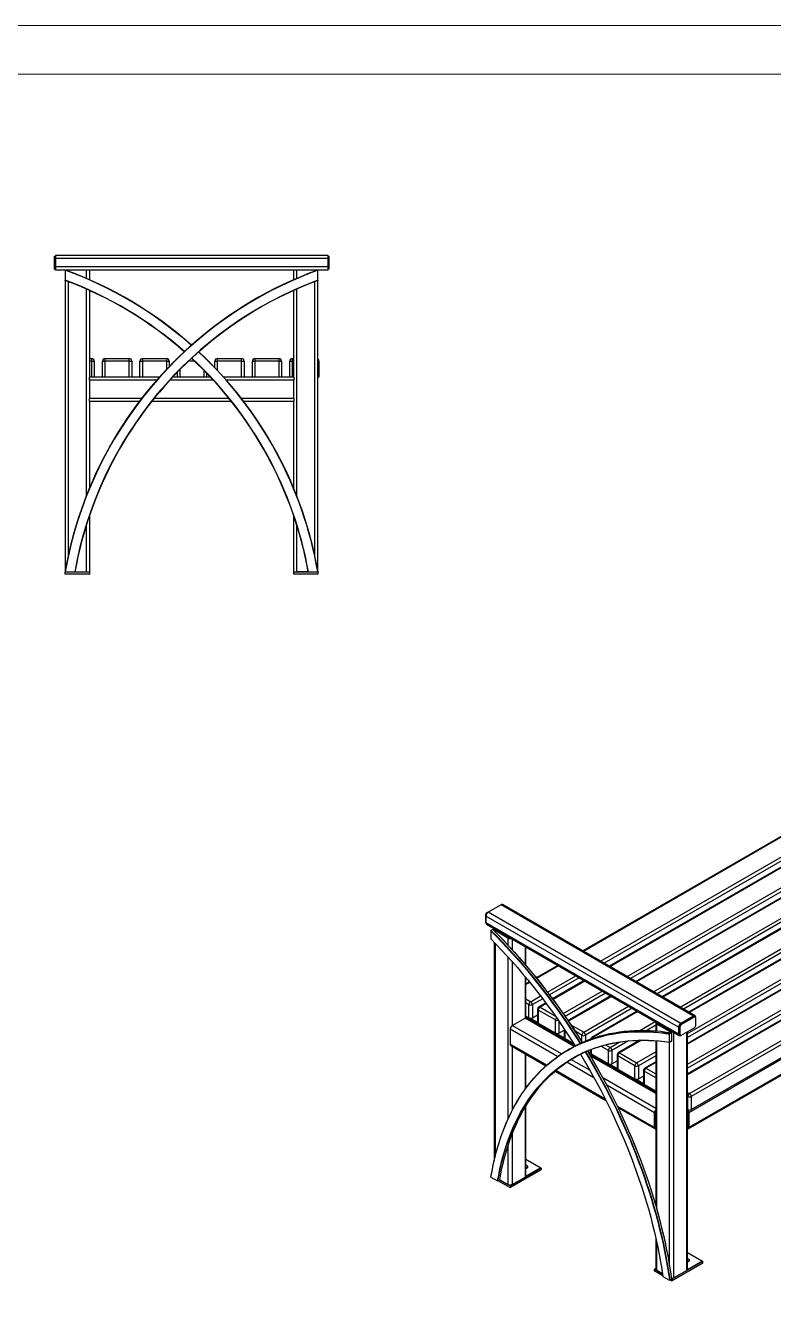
# Model space of a CAD drawing. Header units: millimetres. Extents: x 462 to 6402, y 441 to 4641.
# Drawn here: x 3326 to 4864, y 2020 to 4641 of the extents above; entities that cross this region are included whole.
import ezdxf

# ---------------------------------------------------------------- set-up
doc = ezdxf.new("R2010")
doc.units = ezdxf.units.MM
doc.layers.add('tabelka', color=155, linetype='Continuous')

# ---------------------------------------------------------------- blocks, each defined once
blk = doc.blocks.new('izometria')
for p, q in [((-692.5, 2476.6), (-1912.4, 1772.3)), ((-690, 2476.3), (-1910.9, 1771.5)), ((-1875.6, 1751.1), (-654.6, 2455.9)), ((-651.1, 2449.8), (-1868.5, 1747)), ((-638, 2445.1), (-1858, 1740.9)), ((-635.5, 2444.9), (-1856.5, 1740)), ((-1821.1, 1719.6), (-600.2, 2424.5)), ((-596.6, 2418.4), (-1814.1, 1715.5)), ((-583.6, 2413.7), (-1803.5, 1709.4)), ((-581.1, 2413.5), (-1802, 1708.6)), ((-1766.7, 1688.2), (-545.7, 2393)), ((-542.2, 2386.9), (-1759.6, 1684.1)), ((-529.1, 2382.3), (-1749.1, 1678)), ((-526.6, 2382), (-1747.6, 1677.2)), ((-1712.2, 1656.8), (-491.3, 2361.6)), ((-487.7, 2355.5), (-1705.2, 1652.7)), ((-474.7, 2350.8), (-1694.6, 1646.6)), ((-472.2, 2350.6), (-1693.2, 1645.7)), ((-1696.7, 1602.9), (-436.8, 2330.2)), ((-433.3, 2324.1), (-1696.7, 1594.7)), ((-420.2, 2319.4), (-1696.7, 1582.5)), ((-417.7, 2319.2), (-1696.7, 1580.8)), ((-1696.7, 1540), (-382.4, 2298.8)), ((-378.8, 2292.6), (-1696.7, 1531.8)), ((-365.8, 2288), (-1696.7, 1519.6)), ((-363.3, 2287.7), (-1696.7, 1518)), ((-1692.6, 1479.5), (-327.9, 2267.3)), ((-324.4, 2261.2), (-1689.1, 1473.4)), ((-322.3, 2231.9), (-1694.1, 1440)), ((-1689.1, 1446.4), (-324.4, 2234.2)), ((-1695.4, 1406.7), (-323.6, 2198.6)), ((-322.3, 2201.5), (-1694.1, 1409.6)), ((-2109.4, 1850.7), (-2080.6, 1867.4)), ((-2080.4, 1867.1), (-2106.7, 1852)), ((-2080.6, 1867.4), (-2080.3, 1867.2)), ((-1684.4, 1638.5), (-2080.4, 1867.1)), ((-1681.2, 1638.9), (-2077.2, 1867.5)), ((-2111.5, 1847.1), (-2109.4, 1850.7)), ((-2111.5, 1847.1), (-2110.8, 1846.6)), ((-2111.5, 1830.1), (-2111.5, 1847.1)), ((-1715.3, 1615.5), (-2111.3, 1844.1)), ((-2111.3, 1844.1), (-2111.3, 1830.1)), ((-2109.4, 1850.7), (-2108.7, 1850.3)), ((-1710.8, 1623.4), (-2106.7, 1852)), ((-2111.5, 1830.1), (-2111.3, 1829.9)), ((-2111.3, 1829.9), (-2111.5, 1830.1)), ((-1715.3, 1601.5), (-2111.3, 1830.1)), ((-2109.9, 1827.1), (-1714, 1598.6)), ((-2101.4, 1813.8), (-2101.4, 1797.3)), ((-2097.5, 1816.5), (-2101, 1814.4)), ((-2094.5, 1816.7), (-2094.5, 1813.6)), ((-2066.3, 1798.9), (-2092.6, 1814.1)), ((-2092.6, 1814.1), (-2092.6, 1811.7)), ((-2090.3, 1815.8), (-2090.3, 1815.4)), ((-2064, 1800.2), (-2090.3, 1815.4)), ((-2094.5, 1790.3), (-2094.5, 1341.5)), ((-2092.6, 1788.3), (-2092.6, 1349.4)), ((-2066.3, 1798.9), (-2066.3, 1784.4)), ((-2064, 1800.6), (-2064, 1800.2)), ((-2057.2, 1796.7), (-2057.2, 1774.5)), ((-2066.3, 1760.4), (-2066.3, 1426.5)), ((-2030.9, 1781.5), (-2030.9, 1744.7)), ((-2029.1, 1742.5), (-2029.1, 1780.5)), ((-2057.2, 1750.3), (-2057.2, 1619.2)), ((-1963.7, 1742.7), (-2008, 1717.1)), ((-1962.2, 1741.9), (-2007.1, 1716)), ((-2030.9, 1719.7), (-2030.9, 1634.4)), ((-2029.1, 1635), (-2029.1, 1717.5)), ((-2022.1, 1709), (-2029.1, 1705)), ((-2021.2, 1707.8), (-2029.1, 1703.3)), ((-1985, 1687.9), (-1926.9, 1721.5)), ((-1919.8, 1717.4), (-1980.7, 1682.2)), ((-1909.2, 1711.3), (-1974.4, 1673.7)), ((-1907.8, 1710.4), (-1973.5, 1672.5)), ((-2019.3, 1668.1), (-1999, 1679.8)), ((-1952.8, 1643.6), (-1872.4, 1690)), ((-1865.3, 1685.9), (-1948.7, 1637.8)), ((-1854.8, 1679.9), (-1942.7, 1629.1)), ((-1853.3, 1679), (-1941.9, 1627.9)), ((-2029.1, 1673.7), (-2019.3, 1668.1)), ((-2022.9, 1662), (-2029.1, 1665.5)), ((-2022.9, 1635), (-2022.9, 1662)), ((-1994.7, 1674.1), (-2015.8, 1662)), ((-2015.8, 1662), (-2015.8, 1635)), ((-2005.2, 1653), (-2005.2, 1626)), ((-1988.3, 1665.6), (-2002.7, 1657.3)), ((-1987.4, 1664.4), (-2000.2, 1657.1)), ((-2000.2, 1657.1), (-1969, 1639)), ((-1910.4, 1605.2), (-1818, 1658.6)), ((-1810.9, 1654.5), (-1906.9, 1599.1)), ((-2057.2, 1619.2), (-2030.9, 1634.4)), ((-1930.1, 1576.2), (-2030.9, 1634.4)), ((-2029.1, 1638.6), (-2022.9, 1635)), ((-1930.3, 1581.2), (-2029.1, 1638.2)), ((-1928.2, 1577.3), (-2027.7, 1634.8)), ((-2005, 1625.1), (-2021, 1634.3)), ((-2015.8, 1635), (-2005.2, 1641.1)), ((-1968.4, 1630.5), (-2003.8, 1650.9)), ((-2003.8, 1650.9), (-2003.8, 1624)), ((-1968.4, 1603.6), (-1968.4, 1630.5)), ((-1961.4, 1628.1), (-1961.4, 1603.6)), ((-1800.3, 1648.4), (-1893.8, 1594.4)), ((-1798.9, 1647.6), (-1891.3, 1594.2)), ((-1794.7, 1609.2), (-1763.5, 1627.2)), ((-1683.2, 1638), (-1712, 1621.3)), ((-1684.4, 1638.5), (-1710.8, 1623.4)), ((-1681.8, 1637.2), (-1710.6, 1620.5)), ((-1681.8, 1637.2), (-1683.2, 1638)), ((-1679.6, 1635.9), (-1681.8, 1637.2)), ((-1679.6, 1619), (-1679.6, 1635.9)), ((-2061.8, 1611.4), (-2061.8, 1581)), ((-1964.4, 1555.2), (-2061.8, 1611.4)), ((-1956.1, 1560.9), (-2057.2, 1619.2)), ((-2003.8, 1624), (-1968.4, 1603.6)), ((-1950.5, 1593.6), (-1966.5, 1602.9)), ((-1961.4, 1603.6), (-1950.8, 1609.7)), ((-1950.8, 1612.6), (-1950.8, 1594.6)), ((-1949.3, 1610.4), (-1949.3, 1592.6)), ((-1936.9, 1620.5), (-1910.4, 1605.2)), ((-1914, 1599.1), (-1928.2, 1607.3)), ((-1914, 1585), (-1914, 1599.1)), ((-1906.9, 1599.1), (-1906.9, 1587.1)), ((-1762.1, 1619.8), (-1780.8, 1609)), ((-1762.1, 1624.8), (-1762.1, 1608.1)), ((-1733.9, 1607), (-1760.2, 1622.2)), ((-1760.2, 1607.9), (-1760.2, 1622.2)), ((-1758, 1623.5), (-1758, 1624)), ((-1731.7, 1608.3), (-1758, 1623.5)), ((-1733.9, 1604.9), (-1733.9, 1607)), ((-1733.7, 1585), (-1733.7, 1601.5)), ((-1729.8, 1604.2), (-1733.3, 1602.2)), ((-1731.7, 1608.3), (-1731.7, 1608.8)), ((-1729.4, 1587.5), (-1729.4, 1604)), ((-1724.9, 1100.8), (-1724.9, 1604.9)), ((-1715.3, 1615.5), (-1715.3, 1601.5)), ((-1712, 1621.3), (-1714.1, 1617.6)), ((-1712.7, 1616.8), (-1714.1, 1617.6)), ((-1714.1, 1617.6), (-1714.1, 1600.7)), ((-1712.7, 1599.8), (-1714.1, 1600.7)), ((-1714.1, 1600.7), (-1712, 1599.4)), ((-1710.6, 1620.5), (-1712.7, 1616.8)), ((-1712.7, 1616.8), (-1712.7, 1599.8)), ((-1712.7, 1599.8), (-1710.6, 1598.6)), ((-1710.6, 1620.5), (-1712, 1621.3)), ((-1710.6, 1598.6), (-1712, 1599.4)), ((-1710.6, 1598.6), (-1681.8, 1615.3)), ((-1698.6, 1116), (-1698.6, 1605.6)), ((-1696.7, 1118.6), (-1696.7, 1606.6)), ((-1681.8, 1615.3), (-1679.6, 1619)), ((-1986.5, 1537.6), (-2061.8, 1581)), ((-2060.4, 1578.1), (-1988, 1536.3)), ((-2057.2, 1576.3), (-2057.2, 1445.3)), ((-1949.3, 1592.6), (-1930.7, 1581.8)), ((-1917.2, 1582.2), (-1913.6, 1584.3)), ((-1891.3, 1594.2), (-1890.1, 1593.5)), ((-1859.5, 1567.7), (-1875.1, 1576.6)), ((-1865.6, 1579.3), (-1856, 1573.8)), ((-1856, 1573.8), (-1836, 1585.3)), ((-1818, 1587.5), (-1852.5, 1567.7)), ((-1794.7, 1588.8), (-1839.4, 1563)), ((-1791.7, 1588.9), (-1836.9, 1562.8)), ((-1762.1, 1587.9), (-1762.1, 1248.6)), ((-1760.2, 1242.1), (-1760.2, 1587.8)), ((-1733.9, 1125.6), (-1733.9, 1584.9)), ((-1729.8, 1586.8), (-1733.3, 1584.8)), ((-2030.9, 1561.1), (-2030.9, 1488.3)), ((-2029.1, 1490.8), (-2029.1, 1560)), ((-1938.9, 1571.4), (-1942.4, 1569.4)), ((-1898, 1527.3), (-1936.5, 1549.5)), ((-1896.1, 1562.2), (-1902.1, 1565.7)), ((-1762.1, 1484.1), (-1901.3, 1564.4)), ((-1762.1, 1481.4), (-1898.9, 1560.4)), ((-1762.1, 1479.3), (-1896.9, 1557.1)), ((-1896.3, 1569.3), (-1896.3, 1563.2)), ((-1894.9, 1569.9), (-1894.9, 1561.1)), ((-1894.9, 1561.1), (-1859.5, 1540.7)), ((-1859.5, 1540.7), (-1859.5, 1567.7)), ((-1852.5, 1567.7), (-1852.5, 1540.7)), ((-1852.5, 1540.7), (-1841.9, 1546.8)), ((-1841.9, 1558.7), (-1841.9, 1531.7)), ((-1805.1, 1536.2), (-1840.4, 1556.6)), ((-1840.4, 1556.6), (-1840.4, 1529.7)), ((-1836.9, 1562.8), (-1801.5, 1542.3)), ((-1801.5, 1542.3), (-1762.1, 1565.1)), ((-1762.1, 1556.9), (-1798, 1536.2)), ((-1969.2, 1525.4), (-1864.6, 1465.1)), ((-1866.2, 1468.1), (-1967.7, 1526.7)), ((-1889.3, 1511.8), (-1945, 1544)), ((-1841.6, 1530.8), (-1857.6, 1540)), ((-1840.4, 1529.7), (-1805.1, 1509.3)), ((-1805.1, 1509.3), (-1805.1, 1536.2)), ((-1798, 1536.2), (-1798, 1509.3)), ((-1787.5, 1527.2), (-1787.5, 1500.3)), ((-1786, 1525.2), (-1786, 1498.3)), ((-1762.1, 1511.4), (-1786, 1525.2)), ((-1762.1, 1544.8), (-1785, 1531.6)), ((-1762.1, 1543.1), (-1782.5, 1531.3)), ((-1782.5, 1531.3), (-1762.1, 1519.6)), ((-1762.1, 1448.9), (-1871.2, 1511.8)), ((-1764.8, 1440), (-1863.1, 1496.7)), ((-1787.2, 1499.4), (-1803.2, 1508.6)), ((-1798, 1509.3), (-1787.5, 1515.4)), ((-1786, 1498.3), (-1762.1, 1484.5)), ((-1696.7, 1481.8), (-1692.6, 1479.5)), ((-1696.2, 1473.4), (-1696.7, 1473.7)), ((-1696.2, 1446.4), (-1696.2, 1473.4)), ((-1689.1, 1473.4), (-1689.1, 1446.4)), ((-2030.9, 1451), (-2030.9, 1307.8)), ((-2029.1, 1310.4), (-2029.1, 1454.1)), ((-1764.8, 1409.6), (-1841.3, 1453.8)), ((-1839.9, 1450.8), (-1763.4, 1406.7)), ((-1696.7, 1446.7), (-1696.2, 1446.4)), ((-1764.8, 1409.6), (-1764.8, 1440)), ((-1762.5, 1441.3), (-1762.5, 1410.9)), ((-1762.1, 1441), (-1762.5, 1441.3)), ((-1696.3, 1430.2), (-1696.7, 1429.9)), ((-1696.3, 1424.9), (-1696.7, 1424.7)), ((-1696.3, 1441.3), (-1696.3, 1410.9)), ((-1694.1, 1440), (-1694.1, 1409.6)), ((-2057.2, 1396.9), (-2057.2, 1292.6)), ((-1762.1, 1410.7), (-1762.5, 1410.9)), ((-1696.3, 1410.9), (-1696.7, 1410.7)), ((-2066.3, 1371.5), (-2066.3, 1292.6)), ((-2029.1, 1344.6), (-1998.5, 1327)), ((-2061.9, 1286.1), (-1998.2, 1322.9)), ((-1998.1, 1326.4), (-2061.8, 1289.6)), ((-1998.1, 1323.1), (-2061.8, 1286.3)), ((-1998.5, 1327), (-2029.5, 1309)), ((-1998.1, 1326.4), (-1998.1, 1323.1)), ((-2101, 1307.8), (-2087.4, 1299.9)), ((-2083.1, 1301.9), (-2086.6, 1299.9)), ((-2062.1, 1286.1), (-2086.3, 1300.1)), ((-2083, 1302.3), (-2066.3, 1292.6)), ((-2083, 1302.3), (-2062.1, 1290.2)), ((-2059.3, 1291.8), (-2062.1, 1290.2)), ((-2061.8, 1289.6), (-2061.8, 1286.3)), ((-2057.2, 1292.6), (-2030.9, 1307.8)), ((-1762.1, 1182.5), (-1762.1, 1118.6)), ((-1760.2, 1116), (-1760.2, 1174)), ((-1729.5, 1094.3), (-1665.9, 1131)), ((-1665.8, 1134.5), (-1729.4, 1097.8)), ((-1665.8, 1131.2), (-1729.4, 1094.5)), ((-1666.1, 1135.1), (-1697.2, 1117.2)), ((-1696.7, 1152.8), (-1666.1, 1135.1)), ((-1665.8, 1134.5), (-1665.8, 1131.2)), ((-1764.8, 1114.9), (-1764.8, 1118.2)), ((-1762.1, 1119.9), (-1764.7, 1118.4)), ((-1762.1, 1119.7), (-1764.4, 1118.4)), ((-1764.4, 1118.4), (-1748.4, 1109.1)), ((-1747.8, 1104.7), (-1764.4, 1114.3)), ((-1748.4, 1109.1), (-1760.2, 1116)), ((-1747.7, 1103.8), (-1734, 1095.9)), ((-1698.6, 1116), (-1724.9, 1100.8)), ((-1734.2, 1097.1), (-1734, 1095.9)), ((-1729.8, 1098), (-1733.3, 1095.9)), ((-1729.8, 1094.3), (-1733, 1096.1)), ((-1727, 1100), (-1729.8, 1098.4)), ((-1729.4, 1097.8), (-1729.4, 1094.5))]:
    blk.add_line(p, q)
at = {"flags": 128}
for points in [[(-2101.4, 1813.8), (-2090.2, 1802.5), (-2079.1, 1791), (-2068.1, 1779.3), (-2057.2, 1767.4), (-2046.4, 1755.3), (-2035.7, 1743), (-2025.2, 1730.5), (-2014.7, 1717.8), (-2004.4, 1704.9), (-1994.2, 1691.8), (-1984.2, 1678.6), (-1974.2, 1665.3), (-1964.4, 1651.7), (-1954.8, 1638), (-1945.3, 1624.2), (-1936, 1610.2), (-1926.8, 1596.1), (-1917.8, 1581.9)], [(-2101, 1814.4), (-2089.8, 1803.1), (-2078.7, 1791.6), (-2067.7, 1779.9), (-2056.8, 1768), (-2046, 1755.8), (-2035.3, 1743.5), (-2024.7, 1731), (-2014.3, 1718.3), (-2003.9, 1705.4), (-1993.7, 1692.3), (-1983.6, 1679.1), (-1973.7, 1665.7), (-1963.9, 1652.1), (-1954.2, 1638.4), (-1944.7, 1624.6), (-1935.4, 1610.6), (-1926.2, 1596.5), (-1917.2, 1582.2)], [(-2097.5, 1816.5), (-2086.3, 1805.2), (-2075.2, 1793.7), (-2064.2, 1782), (-2053.3, 1770), (-2042.5, 1757.9), (-2031.8, 1745.6), (-2021.2, 1733), (-2010.7, 1720.3), (-2000.4, 1707.4), (-1990.2, 1694.4), (-1980.1, 1681.1), (-1970.2, 1667.7), (-1960.4, 1654.2), (-1950.7, 1640.5), (-1941.2, 1626.6), (-1931.8, 1612.6), (-1922.7, 1598.5), (-1913.6, 1584.3)], [(-2097.1, 1816.3), (-2085.9, 1805), (-2074.9, 1793.5), (-2063.9, 1781.8), (-2053, 1769.8), (-2042.2, 1757.7), (-2031.5, 1745.4), (-2020.9, 1732.9), (-2010.5, 1720.2), (-2000.2, 1707.3), (-1990, 1694.3), (-1979.9, 1681.1), (-1970, 1667.7), (-1960.2, 1654.2), (-1950.6, 1640.5), (-1941.1, 1626.6), (-1931.7, 1612.7), (-1922.6, 1598.6), (-1913.5, 1584.3)], [(-2101.4, 1797.3), (-2090.2, 1785.9), (-2079.1, 1774.2), (-2068.1, 1762.4), (-2057.3, 1750.4), (-2046.5, 1738.1), (-2035.9, 1725.6), (-2025.4, 1713), (-2015, 1700.2), (-2004.7, 1687.1), (-1994.6, 1673.9), (-1984.6, 1660.6), (-1974.7, 1647), (-1965, 1633.4), (-1955.5, 1619.5), (-1946.1, 1605.5), (-1936.9, 1591.4), (-1927.8, 1577.2)], [(-2101, 1307.8), (-2098.8, 1320.1), (-2096.4, 1332.3), (-2093.7, 1344.2), (-2090.8, 1355.9), (-2087.6, 1367.4), (-2084.2, 1378.7), (-2080.6, 1389.8), (-2076.7, 1400.7), (-2072.6, 1411.3), (-2068.2, 1421.6), (-2063.7, 1431.8), (-2058.8, 1441.6), (-2053.8, 1451.3), (-2048.5, 1460.6), (-2043, 1469.7), (-2037.3, 1478.6), (-2031.3, 1487.2), (-2025.2, 1495.5), (-2018.8, 1503.5), (-2012.2, 1511.3), (-2005.4, 1518.7), (-1998.4, 1525.9), (-1991.2, 1532.8), (-1983.8, 1539.4), (-1976.2, 1545.7), (-1968.4, 1551.7), (-1960.5, 1557.4), (-1952.3, 1562.8), (-1943.9, 1567.9), (-1935.4, 1572.7), (-1926.7, 1577.2), (-1917.8, 1581.3), (-1908.8, 1585.2), (-1899.6, 1588.7), (-1890.2, 1591.9), (-1880.7, 1594.8), (-1871, 1597.4), (-1861.2, 1599.7), (-1851.3, 1601.6), (-1841.2, 1603.2), (-1830.9, 1604.5), (-1820.6, 1605.5), (-1810.1, 1606.1), (-1799.5, 1606.4), (-1788.8, 1606.4), (-1778, 1606.1), (-1767, 1605.5), (-1756, 1604.5), (-1744.9, 1603.2), (-1733.7, 1601.5)], [(-1917.2, 1582.2), (-1908.1, 1586), (-1898.9, 1589.6), (-1889.6, 1592.7), (-1880.1, 1595.6), (-1870.4, 1598.2), (-1860.6, 1600.4), (-1850.7, 1602.3), (-1840.6, 1603.9), (-1830.4, 1605.2), (-1820.1, 1606.2), (-1809.6, 1606.8), (-1799, 1607.1), (-1788.3, 1607.1), (-1777.5, 1606.8), (-1766.6, 1606.1), (-1755.6, 1605.1), (-1744.5, 1603.8), (-1733.3, 1602.2)], [(-1913.6, 1584.3), (-1904.6, 1588.1), (-1895.4, 1591.6), (-1886, 1594.8), (-1876.5, 1597.7), (-1866.9, 1600.2), (-1857.1, 1602.5), (-1847.1, 1604.4), (-1837.1, 1606), (-1826.9, 1607.3), (-1816.5, 1608.2), (-1806.1, 1608.8), (-1795.5, 1609.2), (-1784.8, 1609.1), (-1774, 1608.8), (-1763.1, 1608.1), (-1752.1, 1607.2), (-1741, 1605.8), (-1729.8, 1604.2)], [(-2101, 1308.2), (-2098.8, 1320.5), (-2096.4, 1332.6), (-2093.8, 1344.5), (-2090.9, 1356.2), (-2087.7, 1367.7), (-2084.3, 1378.9), (-2080.7, 1390), (-2076.8, 1400.8), (-2072.7, 1411.4), (-2068.4, 1421.7), (-2063.9, 1431.8), (-2059.1, 1441.7), (-2054, 1451.3), (-2048.8, 1460.7), (-2043.3, 1469.8), (-2037.6, 1478.6), (-2031.7, 1487.2), (-2025.6, 1495.5), (-2019.3, 1503.5), (-2012.7, 1511.2), (-2006, 1518.7), (-1999, 1525.9), (-1991.8, 1532.8), (-1984.5, 1539.4), (-1976.9, 1545.7), (-1969.2, 1551.7), (-1961.2, 1557.4), (-1953.1, 1562.8), (-1944.8, 1567.9), (-1936.3, 1572.8), (-1927.8, 1577.2)], [(-2087.4, 1299.9), (-2085.2, 1312), (-2082.7, 1323.9), (-2080, 1335.6), (-2077.1, 1347.1), (-2074, 1358.4), (-2070.5, 1369.5), (-2066.9, 1380.3), (-2063, 1390.9), (-2058.9, 1401.3), (-2054.6, 1411.4), (-2050, 1421.3), (-2045.2, 1431), (-2040.1, 1440.4), (-2034.9, 1449.5), (-2029.4, 1458.4), (-2023.7, 1467), (-2017.8, 1475.4), (-2011.6, 1483.4), (-2005.3, 1491.3), (-1998.7, 1498.8), (-1992, 1506), (-1985, 1513), (-1977.9, 1519.7), (-1970.5, 1526), (-1962.9, 1532.1), (-1955.2, 1537.9), (-1947.3, 1543.4), (-1939.2, 1548.6), (-1930.9, 1553.5), (-1922.4, 1558.1), (-1913.8, 1562.3), (-1905, 1566.3), (-1896, 1570), (-1886.9, 1573.3), (-1877.6, 1576.3), (-1868.1, 1579), (-1858.6, 1581.4), (-1848.8, 1583.5), (-1839, 1585.2), (-1829, 1586.6), (-1818.8, 1587.7), (-1808.6, 1588.5), (-1798.2, 1589), (-1787.7, 1589.1), (-1777.1, 1589), (-1766.4, 1588.5), (-1755.6, 1587.6), (-1744.7, 1586.5), (-1733.7, 1585)], [(-1938.9, 1571.4), (-1932.8, 1574.8), (-1927.9, 1577.4)], [(-1906.6, 1565.1), (-1897.6, 1568.9), (-1888.4, 1572.3), (-1879, 1575.5), (-1869.4, 1578.3), (-1859.8, 1580.7), (-1849.9, 1582.9), (-1839.9, 1584.7), (-1829.8, 1586.2), (-1819.6, 1587.4), (-1809.2, 1588.2), (-1798.7, 1588.7), (-1788.1, 1588.9), (-1777.3, 1588.7), (-1766.5, 1588.2), (-1755.5, 1587.4), (-1744.5, 1586.3), (-1733.6, 1584.8)], [(-2086.6, 1299.9), (-2084.4, 1312.2), (-2081.9, 1324.3), (-2079.2, 1336.2), (-2076.2, 1347.9), (-2072.9, 1359.3), (-2069.5, 1370.6), (-2065.7, 1381.6), (-2061.7, 1392.3), (-2057.5, 1402.8), (-2053.1, 1413.1), (-2048.3, 1423.1), (-2043.4, 1432.9), (-2038.2, 1442.4), (-2032.8, 1451.6), (-2027.2, 1460.6), (-2021.3, 1469.3), (-2015.2, 1477.7), (-2008.9, 1485.8), (-2002.4, 1493.7), (-1995.7, 1501.2), (-1988.7, 1508.5), (-1981.6, 1515.5), (-1974.2, 1522.1), (-1966.6, 1528.5), (-1958.8, 1534.6), (-1950.9, 1540.3), (-1942.7, 1545.8), (-1934.4, 1550.9), (-1925.9, 1555.7), (-1917.2, 1560.2)], [(-2083.1, 1301.9), (-2080.9, 1314.2), (-2078.4, 1326.4), (-2075.6, 1338.2), (-2072.7, 1349.9), (-2069.4, 1361.4), (-2065.9, 1372.6), (-2062.2, 1383.6), (-2058.2, 1394.4), (-2054, 1404.9), (-2049.5, 1415.2), (-2044.8, 1425.2), (-2039.9, 1434.9), (-2034.7, 1444.4), (-2029.3, 1453.7), (-2023.7, 1462.6), (-2017.8, 1471.3), (-2011.7, 1479.8), (-2005.4, 1487.9), (-1998.9, 1495.7), (-1992.1, 1503.3), (-1985.2, 1510.5), (-1978, 1517.5), (-1970.7, 1524.2), (-1963.1, 1530.5), (-1955.3, 1536.6), (-1947.3, 1542.4), (-1939.2, 1547.8), (-1930.9, 1552.9), (-1930.6, 1553.1)], [(-1917.2, 1560.1), (-1908.5, 1545.6), (-1900, 1530.9), (-1891.7, 1516.1), (-1883.5, 1501.3), (-1875.5, 1486.3), (-1867.8, 1471.3), (-1860.2, 1456.1), (-1852.8, 1441), (-1845.6, 1425.7), (-1838.7, 1410.4), (-1831.9, 1395.1), (-1825.4, 1379.7), (-1819.1, 1364.2), (-1813, 1348.8), (-1807.1, 1333.3), (-1801.5, 1317.8), (-1796.1, 1302.3), (-1790.9, 1286.9), (-1786, 1271.4), (-1781.3, 1255.9), (-1776.8, 1240.5), (-1772.6, 1225.1), (-1768.6, 1209.7), (-1764.9, 1194.4), (-1761.4, 1179.1), (-1758.1, 1163.9), (-1755.1, 1148.8), (-1752.4, 1133.7), (-1749.9, 1118.7), (-1747.7, 1103.8)], [(-1907.2, 1564.8), (-1898.6, 1550.3), (-1890.1, 1535.7), (-1881.8, 1521), (-1873.7, 1506.2), (-1865.8, 1491.4), (-1858, 1476.4), (-1850.5, 1461.4), (-1843.1, 1446.3), (-1836, 1431.1), (-1829, 1415.9), (-1822.3, 1400.7), (-1815.7, 1385.4), (-1809.4, 1370.1), (-1803.3, 1354.7), (-1797.4, 1339.3), (-1791.7, 1323.9), (-1786.2, 1308.5), (-1781, 1293.1), (-1775.9, 1277.7), (-1771.2, 1262.4), (-1766.6, 1247), (-1762.3, 1231.7), (-1758.2, 1216.4), (-1754.3, 1201.1), (-1750.7, 1185.9), (-1747.3, 1170.7), (-1744.2, 1155.6), (-1741.3, 1140.6), (-1738.6, 1125.6), (-1736.2, 1110.7), (-1734.2, 1097.1)], [(-1906.6, 1565.1), (-1898, 1550.6), (-1889.5, 1536), (-1881.2, 1521.3), (-1873.1, 1506.5), (-1865.1, 1491.6), (-1857.4, 1476.7), (-1849.8, 1461.6), (-1842.5, 1446.5), (-1835.3, 1431.4), (-1828.3, 1416.2), (-1821.6, 1400.9), (-1815, 1385.6), (-1808.7, 1370.2), (-1802.6, 1354.9), (-1796.7, 1339.5), (-1791, 1324.1), (-1785.5, 1308.7), (-1780.3, 1293.3), (-1775.3, 1277.9), (-1770.5, 1262.5), (-1765.9, 1247.1), (-1761.6, 1231.7), (-1757.5, 1216.4), (-1753.6, 1201.2), (-1750, 1185.9), (-1746.6, 1170.8), (-1743.5, 1155.6), (-1740.6, 1140.6), (-1737.9, 1125.6), (-1735.5, 1110.7), (-1733.3, 1095.9)], [(-1902.8, 1566.7), (-1894.4, 1552.6), (-1886, 1538), (-1877.7, 1523.3), (-1869.5, 1508.6), (-1861.6, 1493.7), (-1853.8, 1478.7), (-1846.3, 1463.7), (-1838.9, 1448.6), (-1831.8, 1433.4), (-1824.8, 1418.2), (-1818.1, 1402.9), (-1811.5, 1387.6), (-1805.2, 1372.3), (-1799, 1356.9), (-1793.1, 1341.5), (-1787.5, 1326.1), (-1782, 1310.7), (-1776.7, 1295.3), (-1771.7, 1279.9), (-1766.9, 1264.5), (-1762.4, 1249.1), (-1758, 1233.8), (-1753.9, 1218.5), (-1750.1, 1203.2), (-1746.4, 1188), (-1743.1, 1172.8), (-1739.9, 1157.7), (-1737, 1142.6), (-1734.4, 1127.7), (-1731.9, 1112.8), (-1729.8, 1098)], [(-1902.7, 1566.8), (-1894.3, 1552.7), (-1885.9, 1538.2), (-1877.6, 1523.5), (-1869.5, 1508.7), (-1861.5, 1493.8), (-1853.8, 1478.9), (-1846.2, 1463.8), (-1838.9, 1448.7), (-1831.7, 1433.6), (-1824.8, 1418.4), (-1818, 1403.1), (-1811.5, 1387.8), (-1805.1, 1372.5), (-1799, 1357.1), (-1793.1, 1341.8), (-1787.4, 1326.4), (-1782, 1311), (-1776.7, 1295.6), (-1771.7, 1280.2), (-1766.9, 1264.8), (-1762.4, 1249.4), (-1758, 1234.1), (-1753.9, 1218.8), (-1750.1, 1203.5), (-1746.5, 1188.3), (-1743.1, 1173.2), (-1739.9, 1158.1), (-1737, 1143), (-1734.4, 1128.1), (-1731.9, 1113.2), (-1729.8, 1098.4)], [(-2029.1, 1326), (-2028.4, 1326), (-2027.2, 1326.4), (-2026.2, 1326.9), (-2025.4, 1327.6), (-2025, 1328.3), (-2025, 1329.1), (-2025.3, 1329.9), (-2026, 1330.5), (-2026.9, 1331.1), (-2028.1, 1331.5), (-2029.1, 1331.6)], [(-1696.7, 1134.1), (-1696.1, 1134.2), (-1694.9, 1134.5), (-1693.8, 1135), (-1693.1, 1135.7), (-1692.7, 1136.5), (-1692.6, 1137.2), (-1692.9, 1138), (-1693.6, 1138.7), (-1694.6, 1139.2), (-1695.8, 1139.6), (-1696.7, 1139.8)]]:
    blk.add_lwpolyline(points, dxfattribs=at)
for centre, radius, start, end in [((-2078.6, 1864.5), 3.22, 65.6932, 125.6173), ((-2101.4, 1843.7), 9.84, 122.6055, 177.3942), ((-2108.4, 1829.6), 2.92, 170.9218, 237.7673), ((-2091.6, 1816.7), 2.76, 151.4504, 249.7192), ((-2089.6, 1817), 1.76, 201.0051, 244.1984), ((-2061.7, 1807.7), 9.9, 242.701, 283.0305), ((-2061.9, 1804.1), 4.41, 241.6469, 264.2758), ((-2015.2, 1661.6), 7.68, 122.6059, 177.3942), ((-2019.3, 1668.8), 7.69, 242.6099, 297.3901), ((-2023.5, 1661.6), 7.68, 2.6053, 57.3946), ((-2000.2, 1653), 5, 119.9973, 180), ((-2002.7, 1653.2), 2.51, 185.6938, 245.6254), ((-1996.1, 1650.6), 7.68, 122.6059, 177.3942), ((-2001.7, 1655), 2.51, 54.3829, 114.3071), ((-2029.1, 1631.8), 3.22, 65.6933, 125.6172), ((-2019.3, 1641.8), 7.69, 242.6099, 297.3901), ((-2002.7, 1626.3), 2.51, 185.6938, 245.6254), ((-1960.7, 1630.2), 7.72, 137.6832, 177.3049), ((-1964.9, 1637.5), 7.88, 243.0638, 286.1626), ((-1759.3, 1624.8), 2.76, 151.4509, 249.7191), ((-1682.7, 1636.4), 2.77, 353.5959, 129.5497), ((-2051.9, 1611), 9.84, 122.6054, 177.3943), ((-1964.9, 1610.4), 7.69, 242.61, 297.39), ((-1906.3, 1598.7), 7.68, 122.6059, 177.3942), ((-1910.4, 1605.9), 7.69, 242.61, 297.39), ((-1914.6, 1598.7), 7.68, 2.6055, 57.3945), ((-1757.2, 1625.1), 1.76, 200.9927, 244.2108), ((-1729.4, 1615.8), 9.9, 242.7013, 283.0302), ((-1729.6, 1612.2), 4.42, 241.6588, 264.2639), ((-1705.5, 1615.1), 9.84, 122.6055, 177.3942), ((-1712.5, 1601), 2.77, 170.4412, 306.4012), ((-2058.8, 1580.6), 3.02, 172.1855, 236.5034), ((-1948.3, 1594.8), 2.51, 185.6938, 245.6255), ((-1807.5, 1334.6), 270.7, 114.0408, 116.3823), ((-1891.3, 1590.1), 5, 119.9973, 166.198), ((-1892.8, 1592.1), 2.51, 54.3828, 114.3071), ((-1887.7, 1588.3), 6.92, 121.6731, 144.4255), ((-1851.9, 1567.3), 7.68, 122.6059, 177.3942), ((-1860.1, 1567.3), 7.68, 2.6055, 57.3945), ((-1800.4, 1323.2), 264.2, 113.7043, 116.2247), ((-1800.7, 1322.9), 264.2, 113.7675, 116.1617), ((-1893.8, 1563.4), 2.51, 185.694, 245.6254), ((-1856, 1574.5), 7.69, 242.61, 297.39), ((-1836.9, 1558.7), 5, 119.9973, 180), ((-1839.4, 1558.9), 2.51, 185.6938, 245.6255), ((-1832.8, 1556.3), 7.68, 122.6059, 177.3942), ((-1838.4, 1560.7), 2.51, 54.3828, 114.3071), ((-1856, 1547.5), 7.69, 242.61, 297.39), ((-1839.4, 1532), 2.51, 185.6938, 245.6255), ((-1797.4, 1535.9), 7.68, 122.6059, 177.3942), ((-1801.5, 1543), 7.69, 242.61, 297.3899), ((-1805.7, 1535.9), 7.68, 2.6055, 57.3945), ((-1782.5, 1527.2), 5, 119.9973, 180), ((-1784.9, 1527.5), 2.51, 185.6939, 245.6256), ((-1778.3, 1524.9), 7.68, 122.6059, 177.3942), ((-1783.9, 1529.3), 2.51, 54.3827, 114.3071), ((-1801.5, 1516.1), 7.69, 242.61, 297.3899), ((-1784.9, 1500.5), 2.51, 185.6939, 245.6256), ((-1688.5, 1473), 7.68, 122.6059, 177.3942), ((-1692.6, 1480.2), 7.69, 242.6102, 297.3898), ((-1696.8, 1473), 7.68, 2.6056, 57.3943), ((-1754.9, 1439.5), 9.9, 136.9697, 177.3027), ((-1758.1, 1441.1), 4.41, 155.7281, 178.3598), ((-1703.9, 1439.5), 9.9, 2.6973, 43.0301), ((-1700.7, 1441.1), 4.42, 1.6572, 24.2537), ((-1692.6, 1453.2), 7.69, 242.6102, 297.3898), ((-1762.1, 1409.1), 2.76, 170.2863, 268.5361), ((-1760.8, 1410.8), 1.76, 175.789, 218.9997), ((-1698.1, 1410.8), 1.77, 321.0368, 4.1767), ((-1696.8, 1409.1), 2.76, 271.4645, 9.7138), ((-2029.7, 1320.7), 6.84, 61.5304, 84.923), ((-1998.9, 1326.3), 0.768, 2.6059, 57.3951), ((-1998.4, 1323.1), 0.24, 304.055, 7.2549), ((-2061.8, 1301.4), 9.84, 242.6099, 297.3903), ((-2062.5, 1289.6), 0.768, 2.6059, 57.3951), ((-2062, 1286.3), 0.218, 230.7953, 9.2125), ((-2032.3, 1310.8), 3.22, 294.3747, 354.3053), ((-1697.3, 1128.9), 6.83, 61.5287, 84.8975), ((-1666.5, 1134.5), 0.768, 2.606, 57.394), ((-1666, 1131.2), 0.24, 304.0542, 7.2557), ((-1764.6, 1118.2), 0.218, 50.7969, 189.2138), ((-1764, 1114.9), 0.768, 182.6055, 237.3945), ((-1758.9, 1118.9), 3.22, 185.6956, 245.6248), ((-1699.9, 1118.9), 3.22, 294.3749, 354.3046), ((-1729.3, 1109.3), 9.61, 266.2557, 297.5467), ((-1729.6, 1094.5), 0.218, 230.7979, 9.2128), ((-1730.2, 1097.7), 0.775, 2.6568, 49.1108)]:
    blk.add_arc(centre, radius, start, end)
for points, knots in [([(-2101.4, 1813.8), (-2101.4, 1813.9), (-2101.3, 1814), (-2101.3, 1814.1), (-2101.2, 1814.3), (-2101.1, 1814.4), (-2101, 1814.4), (-2101, 1814.4)], [0, 0, 0, 0, 0.223516, 0.457658, 0.683098, 0.894962, 1, 1, 1, 1]), ([(-2097.5, 1816.5), (-2097.4, 1816.5), (-2097.4, 1816.5), (-2097.3, 1816.5), (-2097.2, 1816.5), (-2097.1, 1816.4), (-2097.1, 1816.3), (-2097.1, 1816.3), (-2097.1, 1816.3)], [0, 0, 0, 0, 0.097259, 0.293034, 0.492259, 0.700988, 0.92204, 1, 1, 1, 1]), ([(-1733.3, 1602.2), (-1733.3, 1602.2), (-1733.3, 1602.2), (-1733.4, 1602.1), (-1733.5, 1602), (-1733.6, 1601.8), (-1733.7, 1601.7), (-1733.7, 1601.6), (-1733.7, 1601.5)], [0, 0, 0, 0, 0.0039135, 0.2007842, 0.3975052, 0.6012576, 0.8165119, 1, 1, 1, 1]), ([(-1729.4, 1604), (-1729.4, 1604), (-1729.4, 1604.1), (-1729.5, 1604.2), (-1729.5, 1604.3), (-1729.7, 1604.3), (-1729.7, 1604.2), (-1729.8, 1604.2), (-1729.8, 1604.2)], [0, 0, 0, 0, 0.10562, 0.340693, 0.571544, 0.790402, 0.995936, 1, 1, 1, 1]), ([(-1917.8, 1581.9), (-1917.8, 1581.9), (-1917.7, 1581.9), (-1917.6, 1582), (-1917.5, 1582), (-1917.3, 1582.1), (-1917.2, 1582.2), (-1917.2, 1582.2), (-1917.2, 1582.2)], [0, 0, 0, 0, 0.070453, 0.2874267, 0.5040691, 0.7195878, 0.9334709, 1, 1, 1, 1]), ([(-1913.6, 1584.3), (-1913.6, 1584.3), (-1913.5, 1584.3), (-1913.5, 1584.4), (-1913.4, 1584.4), (-1913.5, 1584.4), (-1913.5, 1584.4), (-1913.5, 1584.3)], [0, 0, 0, 0, 0.2124623, 0.4251329, 0.6385169, 0.8534509, 1, 1, 1, 1]), ([(-1733.7, 1585), (-1733.7, 1585), (-1733.7, 1584.9), (-1733.6, 1584.8), (-1733.5, 1584.7), (-1733.4, 1584.7), (-1733.4, 1584.8), (-1733.3, 1584.8), (-1733.3, 1584.8)], [0, 0, 0, 0, 0.190314, 0.425922, 0.586682, 0.788228, 0.990048, 1, 1, 1, 1]), ([(-1729.8, 1586.8), (-1729.8, 1586.8), (-1729.7, 1586.9), (-1729.6, 1587), (-1729.5, 1587.1), (-1729.5, 1587.2), (-1729.4, 1587.3), (-1729.4, 1587.4), (-1729.4, 1587.5)], [0, 0, 0, 0, 0.117295, 0.312014, 0.41374, 0.633855, 0.853526, 1, 1, 1, 1]), ([(-1917.2, 1560.1), (-1917.3, 1560.1), (-1917.3, 1560.1), (-1917.3, 1560.1), (-1917.3, 1560.1), (-1917.3, 1560.1), (-1917.2, 1560.2), (-1917.2, 1560.2), (-1917.2, 1560.2)], [0, 0, 0, 0, 0.072498, 0.288068, 0.503547, 0.718471, 0.932867, 1, 1, 1, 1]), ([(-1906.6, 1565.1), (-1906.7, 1565.1), (-1906.7, 1565), (-1906.9, 1564.9), (-1907, 1564.9), (-1907.2, 1564.8), (-1907.2, 1564.8), (-1907.2, 1564.8)], [0, 0, 0, 0, 0.2131714, 0.4265204, 0.640325, 0.855156, 1, 1, 1, 1]), ([(-2101, 1307.8), (-2101, 1307.8), (-2101.1, 1307.8), (-2101.1, 1307.9), (-2101.2, 1308), (-2101.1, 1308), (-2101.1, 1308.1), (-2101, 1308.2), (-2101, 1308.2)], [0, 0, 0, 0, 0.0491243, 0.2683974, 0.4872302, 0.6269258, 0.837959, 1, 1, 1, 1]), ([(-2086.6, 1299.9), (-2086.7, 1299.9), (-2086.8, 1299.8), (-2086.9, 1299.8), (-2087.1, 1299.8), (-2087.2, 1299.8), (-2087.3, 1299.9), (-2087.4, 1299.9)], [0, 0, 0, 0, 0.164601, 0.374387, 0.585707, 0.800046, 1, 1, 1, 1]), ([(-1733.3, 1095.9), (-1733.3, 1095.9), (-1733.4, 1095.9), (-1733.5, 1095.9), (-1733.6, 1095.8), (-1733.8, 1095.8), (-1733.9, 1095.9), (-1734, 1095.9), (-1734, 1095.9)], [0, 0, 0, 0, 0.031548, 0.241676, 0.452016, 0.6644, 0.879881, 1, 1, 1, 1]), ([(-1729.8, 1098.4), (-1729.7, 1098.4), (-1729.7, 1098.3), (-1729.6, 1098.2), (-1729.6, 1098.1), (-1729.7, 1098), (-1729.7, 1098), (-1729.8, 1098)], [0, 0, 0, 0, 0.186837, 0.406197, 0.62384, 0.838426, 1, 1, 1, 1])]:
    blk.add_open_spline(points, degree=3, knots=knots)
blk = doc.blocks.new('bok')
for p, q in [((-136.5, -790), (-134.5, -790)), ((-136.5, -793), (-136.5, -790)), ((-136.5, -793), (-134.5, -793)), ((-136.5, -813.8), (-136.5, -793)), ((425.5, -788.4), (-134.5, -788.4)), ((-134.5, -788.4), (-134.5, -794.8)), ((425.5, -794.8), (-134.5, -794.8)), ((-134.5, -794.8), (-134.5, -812)), ((425.5, -812), (-134.5, -812)), ((-134.5, -812), (-134.5, -818.4)), ((425.5, -788.4), (425.5, -794.8)), ((427.5, -790), (425.5, -790)), ((427.5, -793), (425.5, -793)), ((425.5, -794.8), (425.5, -812)), ((425.5, -812), (425.5, -818.4)), ((427.5, -790), (427.5, -793)), ((427.5, -793), (427.5, -813.8)), ((-136.5, -813.8), (-134.5, -813.8)), ((-136.5, -816.8), (-136.5, -813.8)), ((-136.5, -816.8), (-134.5, -816.8)), ((-114.5, -818.4), (-134.5, -818.4)), ((-108.1, -818.4), (-114.5, -818.4)), ((-114.5, -818.9), (-114.5, -839.1)), ((-70.9, -818.4), (-108.1, -818.4)), ((-108.1, -818.4), (-108.1, -820.7)), ((-64.5, -818.4), (-70.9, -818.4)), ((-70.9, -818.4), (-70.9, -835.6)), ((-64.5, -818.4), (-64.5, -838.4)), ((355.5, -818.4), (-64.5, -818.4)), ((355.5, -838.4), (355.5, -818.4)), ((361.9, -818.4), (355.5, -818.4)), ((399.1, -818.4), (361.9, -818.4)), ((361.9, -835.6), (361.9, -818.4)), ((405.5, -818.4), (399.1, -818.4)), ((399.1, -820.7), (399.1, -818.4)), ((425.5, -818.4), (405.5, -818.4)), ((405.5, -839.1), (405.5, -818.9)), ((427.5, -813.8), (425.5, -813.8)), ((427.5, -816.8), (425.5, -816.8)), ((427.5, -813.8), (427.5, -816.8)), ((-114.5, -839.7), (-114.5, -1438.4)), ((-108.1, -842.1), (-108.1, -1405.6)), ((-70.9, -857.4), (-70.9, -1282.5)), ((-64.5, -860.3), (-64.5, -1038.4)), ((355.5, -1038.4), (355.5, -860.3)), ((361.9, -1282.5), (361.9, -857.4)), ((399.1, -1405.6), (399.1, -842.1)), ((405.5, -1438.4), (405.5, -839.7)), ((-64.5, -1000.4), (-59.5, -1000.4)), ((-59.5, -1005.4), (-64.5, -1005.4)), ((-59.5, -1005.4), (-59.5, -1000.4)), ((-59.5, -1038.4), (-59.5, -1005.4)), ((-59.5, -1005.4), (-54.5, -1005.4)), ((-54.5, -1005.4), (-54.5, -1038.4)), ((-37.5, -1005.4), (-32.5, -1005.4)), ((-37.5, -1038.4), (-37.5, -1005.4)), ((-32.5, -1000.4), (-32.5, -1005.4)), ((-32.5, -1000.4), (17.5, -1000.4)), ((-32.5, -1005.4), (-32.5, -1038.4)), ((17.5, -1005.4), (-32.5, -1005.4)), ((17.5, -1005.4), (17.5, -1000.4)), ((17.5, -1038.4), (17.5, -1005.4)), ((17.5, -1005.4), (22.5, -1005.4)), ((22.5, -1005.4), (22.5, -1038.4)), ((39.5, -1005.4), (44.5, -1005.4)), ((39.5, -1038.4), (39.5, -1005.4)), ((44.5, -1000.4), (44.5, -1005.4)), ((44.5, -1000.4), (94.5, -1000.4)), ((94.5, -1005.4), (44.5, -1005.4)), ((44.5, -1005.4), (44.5, -1038.4)), ((94.5, -1005.4), (94.5, -1000.4)), ((94.5, -1005.4), (99.5, -1005.4)), ((94.5, -1022.1), (94.5, -1005.4)), ((99.5, -1005.4), (99.5, -1016.9)), ((151.5, -1005.4), (139.5, -1005.4)), ((144.9, -1000.4), (146.2, -1000.4)), ((193.5, -1005.4), (198.5, -1005.4)), ((193.5, -1018.9), (193.5, -1005.4)), ((198.5, -1000.4), (198.5, -1005.4)), ((198.5, -1000.4), (248.5, -1000.4)), ((248.5, -1005.4), (198.5, -1005.4)), ((198.5, -1005.4), (198.5, -1024.2)), ((248.5, -1005.4), (248.5, -1000.4)), ((248.5, -1038.4), (248.5, -1005.4)), ((248.5, -1005.4), (253.5, -1005.4)), ((253.5, -1005.4), (253.5, -1038.4)), ((270.5, -1038.4), (270.5, -1005.4)), ((270.5, -1005.4), (275.5, -1005.4)), ((275.5, -1000.4), (275.5, -1005.4)), ((275.5, -1000.4), (325.5, -1000.4)), ((275.5, -1005.4), (275.5, -1038.4)), ((325.5, -1005.4), (275.5, -1005.4)), ((325.5, -1005.4), (325.5, -1000.4)), ((325.5, -1038.4), (325.5, -1005.4)), ((325.5, -1005.4), (330.5, -1005.4)), ((330.5, -1005.4), (330.5, -1038.4)), ((347.5, -1038.4), (347.5, -1005.4)), ((347.5, -1005.4), (352.5, -1005.4)), ((352.5, -1000.4), (352.5, -1005.4)), ((352.5, -1000.4), (355.5, -1000.4)), ((352.5, -1005.4), (352.5, -1038.4)), ((355.5, -1005.4), (352.5, -1005.4)), ((405.5, -1005.4), (407.5, -1005.4)), ((407.5, -1005.4), (407.5, -1038.4)), ((-64.5, -1044.8), (-64.5, -1038.4)), ((79.5, -1038.4), (-64.5, -1038.4)), ((-64.5, -1044.8), (-64.5, -1082)), ((73.8, -1044.8), (-64.5, -1044.8)), ((190.3, -1044.8), (100.7, -1044.8)), ((184.4, -1038.4), (106.7, -1038.4)), ((116.5, -1038.4), (116.5, -1028.1)), ((121.5, -1023), (121.5, -1038.4)), ((171.5, -1038.4), (171.5, -1025)), ((176.5, -1030.1), (176.5, -1038.4)), ((355.5, -1038.4), (211.5, -1038.4)), ((355.5, -1044.8), (217.2, -1044.8)), ((355.5, -1038.4), (355.5, -1044.8)), ((355.5, -1082), (355.5, -1044.8)), ((407.5, -1038.4), (405.5, -1038.4)), ((-64.5, -1088.4), (-64.5, -1082)), ((43.1, -1082), (-64.5, -1082)), ((-64.5, -1088.4), (-64.5, -1266.7)), ((38.2, -1088.4), (-64.5, -1088.4)), ((227.5, -1088.4), (63.5, -1088.4)), ((222.4, -1082), (68.6, -1082)), ((355.5, -1082), (247.9, -1082)), ((355.5, -1088.4), (252.8, -1088.4)), ((355.5, -1082), (355.5, -1088.4)), ((355.5, -1266.7), (355.5, -1088.4)), ((-64.5, -1323.2), (-64.5, -1438.4)), ((355.5, -1438.4), (355.5, -1323.2)), ((-70.9, -1342.9), (-70.9, -1438.4)), ((361.9, -1438.4), (361.9, -1342.9)), ((-114.5, -1442.9), (-114.5, -1438.9)), ((-114, -1438.4), (-94.7, -1438.4)), ((-94.2, -1438.4), (-70.9, -1438.4)), ((-94.2, -1438.4), (-65, -1438.4)), ((-64.5, -1438.9), (-64.5, -1442.9)), ((355.5, -1442.9), (355.5, -1438.9)), ((356, -1438.4), (385.2, -1438.4)), ((385.2, -1438.4), (361.9, -1438.4)), ((385.7, -1438.4), (405, -1438.4)), ((405.5, -1438.9), (405.5, -1442.9)), ((-65, -1443.4), (-114, -1443.4)), ((405, -1443.4), (356, -1443.4))]:
    blk.add_line(p, q)
for centre, radius, start, end in [((-389, -1576.7), 806.5, 48.487, 70.0991), ((-389, -1576.7), 806, 48.4914, 70.0863), ((680, -1576.7), 806, 109.9137, 170.1192), ((680, -1576.7), 806.5, 109.9009, 131.513), ((-389, -1576.7), 787, 48.6432, 69.5843), ((-389, -1576.7), 786.5, 48.6469, 69.5708), ((680, -1576.7), 787, 110.4157, 169.8781), ((680, -1576.7), 786.5, 110.4292, 131.3531), ((680, -1576.7), 806.5, 132.9427, 170.1254), ((680, -1576.7), 806.5, 131.5488, 132.907), ((680, -1576.7), 786.5, 131.3897, 132.7793), ((-389, -1576.7), 806, 9.8808, 47.0609), ((-389, -1576.7), 806.5, 9.8746, 47.0573), ((680, -1576.7), 786.5, 132.8159, 169.8716), ((-59.5, -1005.4), 5, 0, 90), ((-32.5, -1005.4), 5, 90, 180), ((17.5, -1005.4), 5, 0, 90), ((44.5, -1005.4), 5, 90, 180), ((94.5, -1005.4), 5, 0, 90), ((-389, -1576.7), 786.5, 10.1284, 47.1841), ((-389, -1576.7), 787, 10.1219, 47.1813), ((198.5, -1005.4), 5, 90, 180), ((248.5, -1005.4), 5, 0, 90), ((275.5, -1005.4), 5, 90, 180), ((325.5, -1005.4), 5, 0, 90), ((352.5, -1005.4), 5, 90, 180), ((402.5, -1005.4), 5, 0, 53.1301), ((-114, -1438.9), 0.5, 90, 180), ((-65, -1438.9), 0.5, 0, 90), ((356, -1438.9), 0.5, 90, 180), ((405, -1438.9), 0.5, 0, 90), ((-114, -1442.9), 0.5, 180, 270), ((-65, -1442.9), 0.5, 270, 0), ((356, -1442.9), 0.5, 180, 270), ((405, -1442.9), 0.5, 270, 0)]:
    blk.add_arc(centre, radius, start, end)
for points, knots in [([(-114.5, -818.9), (-114.5, -818.8), (-114.5, -818.7), (-114.5, -818.5), (-114.5, -818.4), (-114.5, -818.4), (-114.5, -818.4), (-114.5, -818.4)], [0, 0, 0, 0, 0.223516, 0.457658, 0.683098, 0.894962, 1, 1, 1, 1]), ([(405.5, -818.4), (405.5, -818.4), (405.5, -818.4), (405.5, -818.4), (405.5, -818.5), (405.5, -818.6), (405.5, -818.7), (405.5, -818.8), (405.5, -818.9)], [0, 0, 0, 0, 0.0039135, 0.2007842, 0.3975052, 0.6012576, 0.8165119, 1, 1, 1, 1]), ([(-114.5, -839.7), (-114.5, -839.7), (-114.5, -839.7), (-114.5, -839.6), (-114.5, -839.6), (-114.5, -839.5), (-114.5, -839.3), (-114.5, -839.2), (-114.5, -839.1), (-114.5, -839.1)], [0, 0, 0, 0, 0.037092, 0.232406, 0.428975, 0.534685, 0.761743, 0.988465, 1, 1, 1, 1]), ([(405.5, -839.1), (405.5, -839.2), (405.5, -839.3), (405.5, -839.4), (405.5, -839.6), (405.5, -839.6), (405.5, -839.7), (405.5, -839.7), (405.5, -839.7)], [0, 0, 0, 0, 0.190314, 0.425922, 0.586682, 0.788228, 0.990048, 1, 1, 1, 1]), ([(130.6, -986.3), (130.6, -986.3), (130.6, -986.3), (130.7, -986.2), (130.8, -986.1), (130.9, -986.1), (130.9, -986), (131, -986)], [0, 0, 0, 0, 0.213164, 0.426437, 0.640288, 0.855113, 1, 1, 1, 1]), ([(145.1, -973.1), (145.1, -973.1), (145.2, -973.1), (145.3, -973), (145.4, -972.9), (145.5, -972.8), (145.5, -972.8), (145.5, -972.8), (145.5, -972.8)], [0, 0, 0, 0, 0.070453, 0.2874267, 0.5040691, 0.7195878, 0.9334709, 1, 1, 1, 1]), ([(160.4, -986.3), (160.4, -986.3), (160.4, -986.3), (160.3, -986.4), (160.2, -986.5), (160.1, -986.6), (160.1, -986.6), (160, -986.6)], [0, 0, 0, 0, 0.2131714, 0.4265204, 0.640325, 0.855156, 1, 1, 1, 1]), ([(145.9, -999.4), (145.9, -999.4), (145.8, -999.5), (145.7, -999.6), (145.6, -999.7), (145.5, -999.7), (145.5, -999.8), (145.5, -999.8), (145.5, -999.8)], [0, 0, 0, 0, 0.072498, 0.288068, 0.503547, 0.718471, 0.932867, 1, 1, 1, 1]), ([(-114, -1438.4), (-114, -1438.4), (-114.1, -1438.4), (-114.2, -1438.4), (-114.3, -1438.4), (-114.4, -1438.4), (-114.5, -1438.4), (-114.5, -1438.4), (-114.5, -1438.4)], [0, 0, 0, 0, 0.0491243, 0.2683974, 0.4872302, 0.6269258, 0.837959, 1, 1, 1, 1]), ([(-94.2, -1438.4), (-94.2, -1438.4), (-94.2, -1438.4), (-94.3, -1438.4), (-94.4, -1438.4), (-94.5, -1438.4), (-94.6, -1438.4), (-94.7, -1438.4)], [0, 0, 0, 0, 0.164601, 0.374387, 0.585707, 0.800046, 1, 1, 1, 1]), ([(385.7, -1438.4), (385.7, -1438.4), (385.6, -1438.4), (385.5, -1438.4), (385.4, -1438.4), (385.3, -1438.4), (385.2, -1438.4), (385.2, -1438.4), (385.2, -1438.4)], [0, 0, 0, 0, 0.060563, 0.280057, 0.499013, 0.638774, 0.84949, 1, 1, 1, 1]), ([(405.5, -1438.4), (405.5, -1438.4), (405.5, -1438.4), (405.5, -1438.4), (405.4, -1438.4), (405.3, -1438.4), (405.1, -1438.4), (405, -1438.4), (405, -1438.4)], [0, 0, 0, 0, 0.031548, 0.241676, 0.452016, 0.6644, 0.879881, 1, 1, 1, 1])]:
    blk.add_open_spline(points, degree=3, knots=knots)

msp = doc.modelspace()

# ---------------------------------------------------------------- linework, layer by layer
at = {"layer": 'tabelka', "lineweight": 5}
for points in [[(461.92, 4641.15), (6401.92, 4641.15), (6401.92, 441.15), (461.92, 441.15)], [(561.92, 4541.15), (6301.92, 4541.15), (6301.92, 541.15), (561.92, 541.15)]]:
    msp.add_lwpolyline(points, close=True, dxfattribs=at)

# ---------------------------------------------------------------- block references
for name, p in [('bok', (3521.94, 4957.25)), ('izometria', (6384.13, 967.68))]:
    msp.add_blockref(name, p)

doc.saveas('drawing.dxf')
